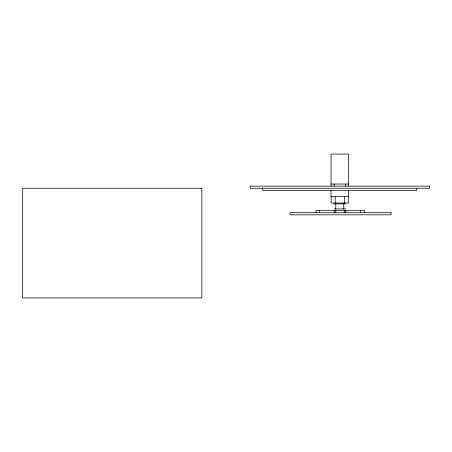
<?xml version="1.0" encoding="UTF-8"?>
<svg xmlns="http://www.w3.org/2000/svg" width="452" height="452" viewBox="0 0 452 452"><rect width="100%" height="100%" fill="white"/><g stroke="black" fill="none" stroke-linecap="round" stroke-linejoin="round"><path stroke-width="0.68" d="M331.022 184.032L348.526 184.032M333.655 203.858L345.887 203.858M334.107 208.92L345.921 208.92M416.744 188.252L416.744 190.36L262.798 190.36L262.798 188.252M364.787 212.717L364.787 210.604L315.982 210.604L315.982 212.717M360.577 210.604L360.577 212.717M348.526 186.145L348.526 154.087L331.022 154.087L331.022 186.145M348.526 190.36L348.526 196.688L331.022 196.688L331.022 190.36M348.419 196.688L348.419 203.016L331.13 203.016L331.13 196.688M345.814 210.604L345.814 212.717M345.362 184.032L345.362 186.145M344.413 196.688L344.413 203.016M344.232 210.604L344.232 212.717M343.78 203.858L343.78 209.106M335.768 203.858L335.768 209.106M335.796 210.604L335.796 212.717M335.135 196.688L335.135 203.016M334.186 184.032L334.186 186.145M334.214 210.604L334.214 212.717M319.451 210.604L319.451 212.717M429.4 186.145L250.148 186.145L250.148 188.252L429.4 188.252L429.4 186.145M201.852 188.252L22.6 188.252L22.6 297.913L201.852 297.913L201.852 188.252M391.087 212.717L290.02 212.717L290.02 214.824L391.087 214.824L391.087 212.717"/></g></svg>
